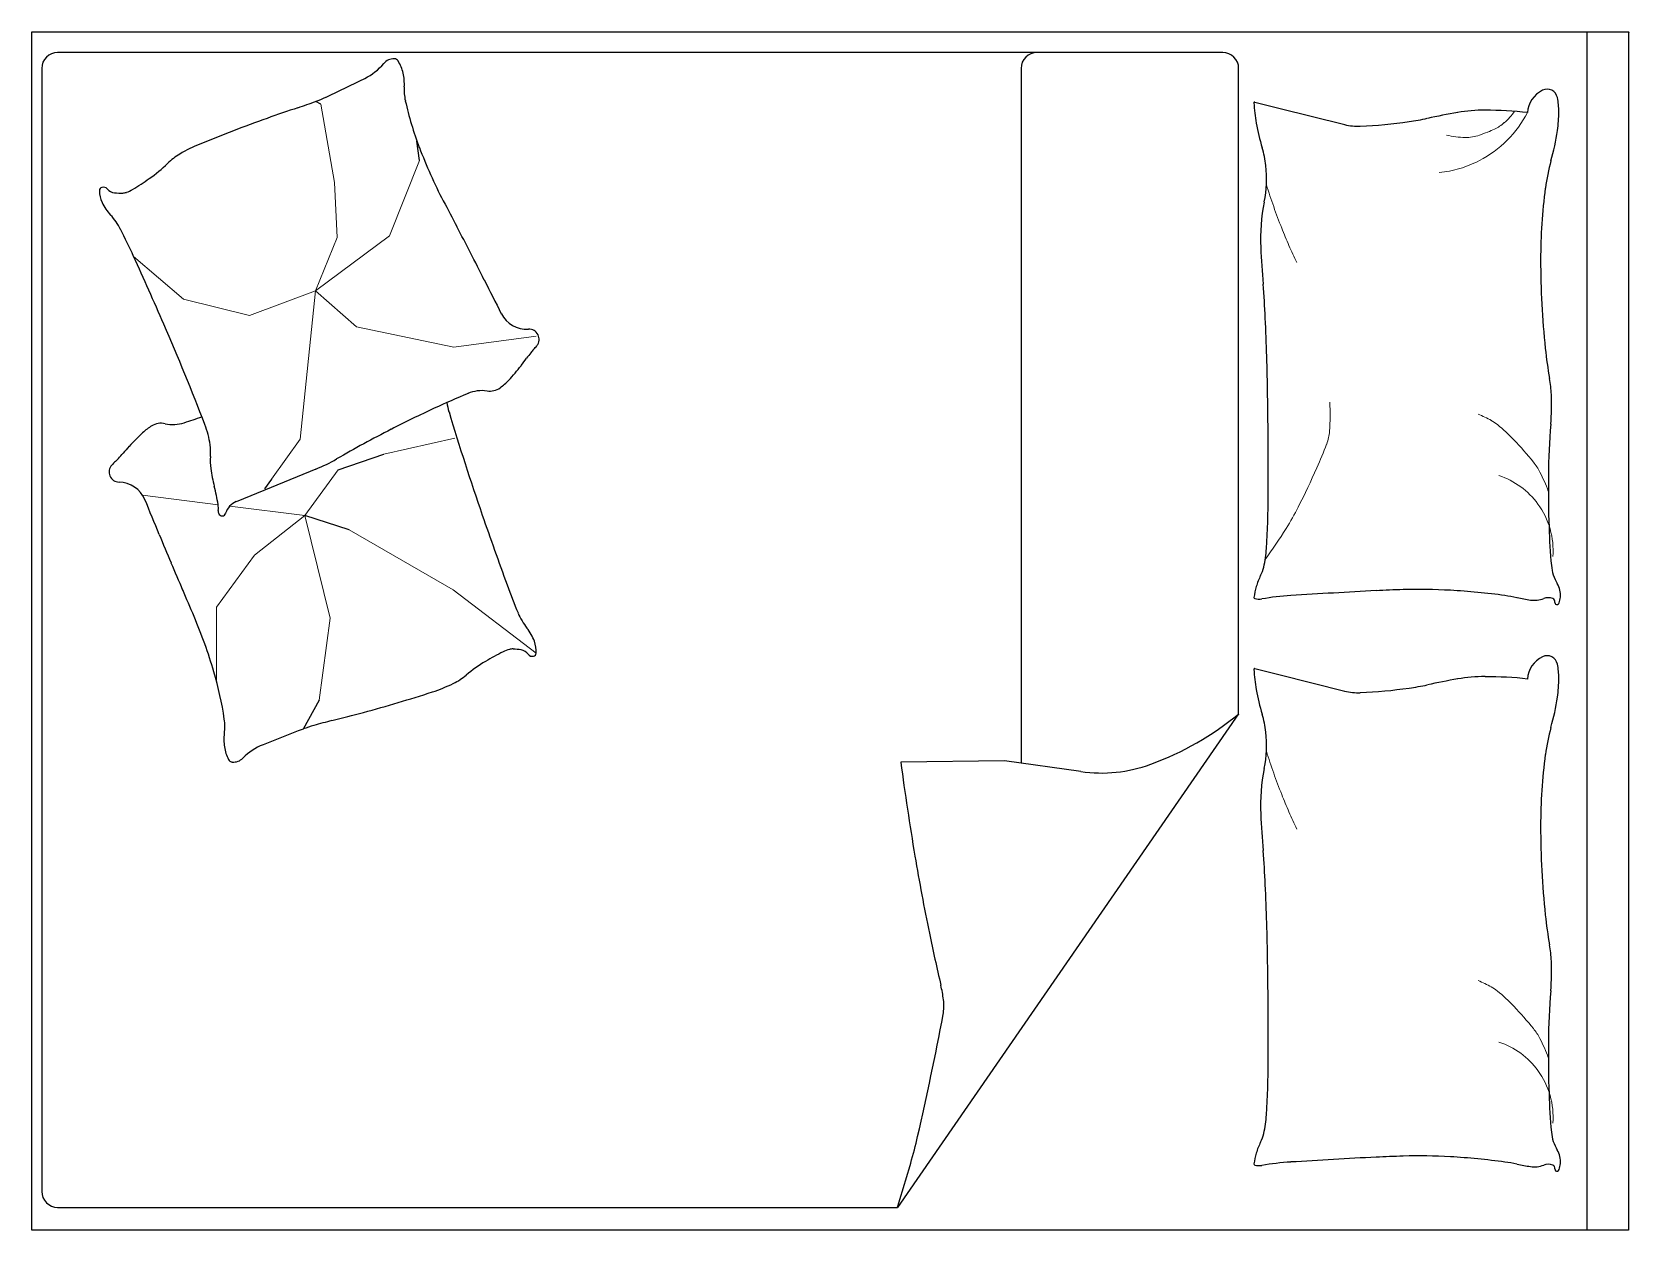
# Model space of a CAD drawing. Header units: millimetres. Extents: x 0 to 2000, y 0 to 1500.
import ezdxf

# ---------------------------------------------------------------- set-up
doc = ezdxf.new("R2010")
doc.units = ezdxf.units.MM
doc.layers.add('Furniture_家具', color=253, linetype='Continuous')
doc.styles.add('DIM_FONT', font='SIMPLEX', dxfattribs={"width": 0.8})

msp = doc.modelspace()

# ---------------------------------------------------------------- linework, layer by layer
at = {"layer": 'Furniture_家具'}
for p, q in [((0, 0), (0, 1500)), ((0, 1500), (2000, 1500)), ((1947.6, 1500), (1947.6, 0)), ((2000, 1500), (2000, 0)), ((1491.5, 1474.2), (32.2, 1474.2)), ((12.2, 1454.2), (12.2, 48.4)), ((1238.9, 1454.2), (1238.9, 584.7)), ((1511.5, 646.5), (1511.5, 1454.2)), ((361.9, 1409.7), (355.4, 1413)), ((1531.7, 1412.2), (1561.7, 1404.7)), ((1561.7, 1404.7), (1644.3, 1384)), ((485.6, 1339.2), (482.2, 1363.2)), ((383.4, 951.8), (440.7, 971.6)), ((355.8, 952.7), (299.5, 929.7)), ((299.5, 929.7), (256, 911.9)), ((300, 940.1), (291.4, 928)), ((397.3, 876.7), (342, 894.5)), ((1531.7, 702.9), (1561.7, 695.4)), ((1561.7, 695.4), (1644.3, 674.8)), ((359.7, 663.2), (339.7, 627.2)), ((1511.5, 646.5), (1084.1, 28.4)), ((1218.4, 587.6), (1088.3, 585.9)), ((1313.8, 574), (1218.4, 587.6)), ((32.2, 28.4), (1084.1, 28.4)), ((2000, 0), (0, 0))]:
    msp.add_line(p, q, dxfattribs=at)
at = {"layer": 'Furniture_家具', "lineweight": 13}
for p, q in [((379, 1311.6), (361.9, 1409.7)), ((447.8, 1244.6), (485.6, 1339.2)), ((382.5, 1242.8), (379, 1311.6)), ((355, 1175.7), (447.8, 1244.6)), ((355, 1175.7), (382.5, 1242.8)), ((190, 1165.4), (127.4, 1219)), ((272.5, 1144.8), (190, 1165.4)), ((355, 1175.7), (272.5, 1144.8)), ((355, 1175.7), (336.1, 990)), ((406.5, 1131), (355, 1175.7)), ((528.6, 1105.2), (406.5, 1131)), ((631.7, 1119), (528.6, 1105.2)), ((336.1, 990), (300, 940.1)), ((440.7, 971.6), (529.6, 991.4)), ((342, 894.5), (383.4, 951.8)), ((233.1, 908.1), (138.5, 920)), ((342, 894.5), (247.8, 906.3)), ((342, 894.5), (278.7, 845.1)), ((342, 894.5), (373.6, 766)), ((527.6, 801.6), (397.3, 876.7)), ((278.7, 845.1), (231.3, 779.9)), ((631.6, 722.4), (527.6, 801.6)), ((231.3, 779.9), (231.3, 687)), ((373.6, 766), (359.7, 663.2))]:
    msp.add_line(p, q, dxfattribs=at)
at = {"layer": 'Furniture_家具'}
for centre, radius, start, end in [((32.2, 1454.2), 20, 90, 180), ((383.3, 1509.5), 75.5, 296.3332, 319.4914), ((453.5, 1449.6), 16.8, 89.0386, 139.4914), ((453.7, 1460.6), 5.8, 31.6917, 89.0386), ((415.3, 1436.9), 50.9, 13.0402, 31.6917), ((1258.9, 1454.2), 20, 90, 180), ((1491.5, 1454.2), 20, 0, 90), ((-763.9, 3827.5), 2661.9, 295.1732, 296.3332), ((406.6, 1434.8), 59.9, 356.6119, 13.0402), ((529.2, 1427.6), 63, 176.6119, 192.6252), ((1907.3, 1396.4), 34.2, 116.5805, 175.5998), ((1897.9, 1415.2), 13.1, 11.2724, 116.5805), ((849, -160.2), 1648.1, 108.2369, 109.6584), ((162.5, 1923.2), 545.4, 288.2369, 290.7081), ((291.8, 1581.1), 179.8, 290.7081, 295.1732), ((887.3, 1507.8), 430, 192.6252, 200.7486), ((1531.4, 1411.3), 0.917, 75.9551, 184.0829), ((1800.6, 1430.5), 270.8, 184.0829, 189.4841), ((1820.1, 1198.1), 204, 90, 99.6844), ((1820.1, 910.2), 491.8, 83.7676, 90), ((1822.1, 1400.1), 90.4, 360, 11.2724), ((968.4, -494.4), 2003, 109.6584, 112.2355), ((1760.1, 1423.7), 229.7, 189.4841, 197.3864), ((1660.7, 1449.7), 67.7, 255.9548, 272.6649), ((1633.2, 2040.1), 658.8, 272.6649, 278.0051), ((1680.8, 1701.8), 317.1, 278.0051, 282.1984), ((1934.2, 529.7), 882, 99.6844, 102.1984), ((1751.4, 1400.1), 161.1, 351.5628, 0), ((1609.3, 1421.2), 304.8, 344.256, 351.5628), ((226.2, 1277.3), 81, 120.4694, 134.0964), ((284.8, 1177.8), 196.5, 112.2355, 120.4694), ((1068.4, 1576.4), 623.6, 200.7486, 207.4921), ((1426.6, 1319.3), 119.7, 6.4341, 17.3864), ((34.9, 1474.8), 194, 305.3015, 314.0964), ((1400.6, 1316.4), 145.9, 348.4414, 6.4341), ((2135.8, 1272.8), 242.2, 164.256, 172.4531), ((89, 1301.2), 4.43, 107.6767, 180.4475), ((119.8, 1301.4), 35.2, 180.4475, 204.7411), ((89.6, 1299.4), 6.3, 40.9751, 107.6767), ((105, 1312.8), 14.2, 220.9751, 263.9885), ((105.6, 1336.4), 39.3, 288.9668, 301.2138), ((-56.4, 1603.8), 352, 301.2138, 305.3015), ((2572.4, 1214.9), 682.7, 172.4531, 180), ((142.4, 1311.8), 60.1, 204.7411, 222.9813), ((111.6, 1375.4), 77.1, 263.9885, 271.6673), ((113.4, 1313.6), 15.3, 271.6673, 288.9668), ((5694.3, 3983.6), 5838.3, 207.49208, 207.84822), ((1769, 1241), 230.1, 168.4414, 182.7491), ((40.5, 1216.8), 79.2, 27.1028, 42.9813), ((-634.2, 871.6), 837.1, 24.5246, 27.1028), ((-4863.1, -1594), 6101.9, 27.49986, 27.84822), ((-1239.1, 292.5), 2016.2, 26.4147, 27.4999), ((2942.3, 1297.4), 1404.8, 182.7491, 184.6176), ((-4507.3, -895.5), 5094.2, 23.4795, 24.5246), ((2938.7, 1214.9), 1049, 180, 186.0867), ((3340.4, 2567.3), 3097.2, 206.4147, 207.2902), ((329.6, 1086.4), 1216.5, 2.6096, 4.6176), ((619.9, 1163.7), 35.9, 207.2902, 273.2455), ((-1813.9, 988.7), 3362.2, 0.9704, 2.6096), ((-2719.4, -118.9), 3145, 21.0043, 23.4795), ((622.6, 1115.2), 12.7, 321.1864, 93.2455), ((660.7, 1070.9), 45.2, 135.8726, 142.4713), ((578.2, 1150.9), 69.7, 315.8726, 321.1864), ((2421.9, 1159.8), 529.3, 186.0867, 190.1899), ((439.4, 1213.8), 217.6, 316.4776, 322.7849), ((86.7, 1481.7), 660.5, 322.7849, 323.7837), ((928.2, 865.4), 382.5, 142.4713, 143.7837), ((541.1, 1117.3), 77.4, 305.8936, 316.4776), ((1751, 1039.2), 152.4, 2.5386, 10.1899), ((929.6, 118), 1005.4, 112.4162, 115.0529), ((563.6, 1005.1), 45.8, 81.9508, 112.4162), ((573.2, 1072.9), 22.6, 261.9508, 305.8936), ((-4169.9, 948.8), 5718.5, 359.7135, 0.9704), ((1613.8, 1033.1), 289.7, 355.1982, 2.5386), ((1218.1, -499.3), 1686.8, 115.0529, 117.0884), ((634.1, 1057.8), 116.6, 190.7366, 196.6085), ((3536.2, 1923.4), 3145, 196.6085, 199.0836), ((190.5, 940.8), 77.4, 121.4977, 132.0817), ((161.9, 987.5), 22.6, 77.5549, 121.4977), ((176.6, 1054.3), 45.8, 257.5549, 288.0203), ((-120.2, 1966.9), 1005.4, 288.0203, 289.3448), ((107.8, 966.6), 116.6, 8.1216, 21.0043), ((1162.7, -391), 1565.2, 117.0884, 119.936), ((2772.6, 935.8), 873.2, 175.1982, 179.4243), ((615.6, 542.6), 660.5, 138.389, 139.3878), ((284.5, 836.7), 217.6, 132.0817, 138.389), ((157.5, 973.7), 66.3, 355.4882, 8.1216), ((150.9, 910.1), 69.7, 131.4767, 136.7905), ((74.8, 996.2), 45.2, 311.4767, 318.0754), ((-176.2, 1221.6), 382.5, 318.0754, 319.3878), ((294.6, 962.9), 71.2, 175.4882, 187.6784), ((274.7, 1151.1), 214.3, 292.2355, 299.936), ((109.4, 949.1), 12.7, 136.7905, 268.8496), ((401.8, 977.3), 179.4, 187.6784, 194.8807), ((3393.7, 929.6), 1494.3, 179.4243, 181.9079), ((108.4, 900.5), 35.9, 22.8944, 88.8496), ((39.5, 881.1), 195.5, 7.9822, 14.8807), ((-2711.8, -290.4), 3097.2, 22.0188, 22.8944), ((199.5, 903.5), 34, 355.7407, 7.9822), ((242.5, 900.3), 9.2, 175.7407, 199.3799), ((264.7, 890.6), 23.1, 112.2355, 162.8133), ((384.6, 926), 1164, 356.426, 359.7135), ((238.3, 898.8), 4.67, 199.3799, 342.8133), ((5378.3, 2560.7), 5094.2, 199.0836, 200.1287), ((2028.7, 1626.6), 2016.2, 202.0188, 203.104), ((2720.6, 907.1), 820.8, 181.9079, 185.2592), ((1400.7, 862.5), 145.9, 347.131, 356.426), ((5786.6, 3229.8), 6101.9, 203.10398, 203.45233), ((1498.8, 840.1), 45.3, 332.7159, 347.131), ((1956.9, 836.8), 53.9, 185.2592, 210.6513), ((-5167.2, -1522.2), 5838.3, 23.0962, 23.45233), ((1381.1, 1095.7), 837.1, 200.1287, 202.7069), ((1617.5, 781.2), 87.5, 163.7788, 172.8796), ((1607.2, 784.2), 76.7, 152.7159, 163.7788), ((2410.3, -12815.7), 13635.6, 93.05496, 93.50486), ((1756.4, -562.8), 1365.2, 91.6331, 93.055), ((1736.8, 123.4), 678.7, 86.6313, 91.6331), ((1723, -110.5), 913.1, 82.3191, 86.6313), ((1885.7, 794.6), 28.9, 355.6975, 30.6513), ((1532, 791.9), 1.32, 172.8796, 253.3022), ((1537.2, 809.1), 19.3, 253.3022, 279.9984), ((1596.3, 473.8), 321.2, 93.5049, 99.9984), ((1818.5, 597.8), 198.3, 77.8905, 82.3191), ((1911.8, 1032.3), 246, 257.8905, 261.8665), ((1881.6, 821.2), 32.8, 261.8665, 291.421), ((1899.3, 776.1), 15.6, 68.0096, 111.421), ((1903.5, 786.6), 4.28, 348.1069, 68.0096), ((1910, 785.3), 2.32, 168.1069, 289.564), ((1909.6, 786.3), 3.42, 289.564, 338.2117), ((1889.5, 794.4), 25.1, 338.2117, 355.6975), ((-370.5, 523.4), 623.6, 16.3527, 23.0962), ((682, 803.1), 79.2, 202.7069, 218.5854), ((573.1, 716.2), 60.1, 20.3452, 38.5854), ((749, 409.9), 352, 116.8179, 120.9056), ((607.9, 688.9), 39.3, 104.5709, 116.8179), ((601.9, 712.2), 15.3, 87.2714, 104.5709), ((598.9, 650.4), 77.1, 79.5926, 87.2714), ((610.3, 712.4), 14.2, 36.5792, 79.5926), ((626.7, 724.6), 6.3, 216.5792, 283.2808), ((627.2, 722.7), 4.43, 283.2808, 356.0516), ((596.4, 724.9), 35.2, 356.0516, 20.3452), ((667.8, 545.5), 194, 120.9056, 129.7005), ((1531.4, 702), 0.917, 75.9551, 184.0829), ((1800.6, 721.2), 270.8, 184.0829, 189.4841), ((1907.3, 687.2), 34.2, 116.5805, 175.5998), ((1897.9, 706), 13.1, 11.2724, 116.5805), ((1822.1, 690.9), 90.4, 360, 11.2724), ((-184.6, 577.9), 430, 8.2293, 16.3527), ((441.4, 860.8), 196.5, 287.8396, 296.0735), ((492.2, 757.1), 81, 296.0735, 309.7005), ((1680.8, 992.5), 317.1, 278.0051, 282.1984), ((1934.2, -179.5), 882, 99.6844, 102.1984), ((1820.1, 488.9), 204, 90, 99.6844), ((1820.1, 201), 491.8, 83.7676, 90), ((1751.4, 690.9), 161.1, 351.5628, 0), ((-112, 2580.4), 2003, 285.2625, 287.8396), ((1760.1, 714.5), 229.7, 189.4841, 197.3864), ((1660.7, 740.4), 67.7, 255.9548, 272.6649), ((1633.2, 1330.9), 658.8, 272.6649, 278.0051), ((1609.3, 712), 304.8, 344.256, 351.5628), ((-18.6, 2238.1), 1648.1, 283.841, 285.2625), ((1272.2, 935.3), 375.1, 290.1488, 309.6445), ((1426.6, 610.1), 119.7, 6.4341, 17.3864), ((300.3, 613.8), 59.9, 172.216, 188.6443), ((178.6, 630.5), 63, 352.216, 8.2293), ((1284, -1861.5), 2661.9, 110.7773, 111.9373), ((403.5, 459.2), 179.8, 106.3122, 110.7773), ((506.2, 108.2), 545.4, 103.841, 106.3122), ((1400.6, 607.1), 145.9, 348.4414, 6.4341), ((2135.8, 563.5), 242.2, 164.256, 172.4531), ((291.4, 612.5), 50.9, 188.6443, 207.2959), ((317.7, 537.6), 75.5, 111.9373, 135.0955), ((251.3, 591.8), 5.8, 207.2959, 264.6428), ((252.4, 602.7), 16.8, 264.6428, 315.0955), ((4834.3, 1091.8), 3780.1, 187.692, 189.495), ((1339.3, 752.3), 180.1, 261.8644, 290.1488), ((2572.4, 505.7), 682.7, 172.4531, 180), ((1769, 531.8), 230.1, 168.4414, 182.7491), ((2942.3, 588.1), 1404.8, 182.7491, 184.6176), ((2938.7, 505.7), 1049, 180, 186.0867), ((3658.6, 895.2), 2588, 189.495, 191.6741), ((329.6, 377.1), 1216.5, 2.6096, 4.6176), ((-1813.9, 279.4), 3362.2, 0.9704, 2.6096), ((2421.9, 450.6), 529.3, 186.0867, 190.1899), ((3587.9, 880.6), 2515.8, 191.6741, 193.1904), ((1751, 330), 152.4, 2.5386, 10.1899), ((-4169.9, 239.5), 5718.5, 359.7135, 0.9704), ((1613.8, 323.9), 289.7, 355.1982, 2.5386), ((949.4, 262.2), 194.2, 7.7304, 13.1904), ((1084.2, 280.5), 58.1, 349.2724, 7.7304), ((2772.6, 226.6), 873.2, 175.1982, 179.4243), ((-2852.2, 1026.3), 4064.6, 347.0745, 349.2724), ((3393.7, 220.3), 1494.3, 179.4243, 181.9079), ((384.6, 216.7), 1164, 356.426, 359.7135), ((2720.6, 197.9), 820.8, 181.9079, 185.2592), ((1400.7, 153.3), 145.9, 347.131, 356.426), ((1498.8, 130.9), 45.3, 332.7159, 347.131), ((1956.9, 127.6), 53.9, 185.2592, 210.6513), ((468.6, 264.1), 657.4, 344.0648, 347.0745), ((1607.2, 74.9), 76.7, 152.7159, 163.7788), ((1885.7, 85.4), 28.9, 355.6975, 30.6513), ((-663.8, 587.5), 1835.1, 342.2636, 344.0648), ((1617.5, 71.9), 87.5, 163.7788, 172.8796), ((1532, 82.6), 1.32, 172.8796, 253.3022), ((1537.2, 99.9), 19.3, 253.3022, 279.9984), ((1596.3, -235.5), 321.2, 93.5049, 99.9984), ((2410.3, -13524.9), 13635.6, 93.05496, 93.50486), ((1756.4, -1272.1), 1365.2, 91.6331, 93.055), ((1736.8, -585.8), 678.7, 86.6313, 91.6331), ((1723, -819.8), 913.1, 82.3191, 86.6313), ((1818.5, -111.4), 198.3, 77.8905, 82.3191), ((1911.8, 323), 246, 257.8905, 261.8665), ((1881.6, 111.9), 32.8, 261.8665, 291.421), ((1899.3, 66.9), 15.6, 68.0096, 111.421), ((1903.5, 77.4), 4.28, 348.1069, 68.0096), ((1889.5, 85.1), 25.1, 338.2117, 355.6975), ((1910, 76), 2.32, 168.1069, 289.564), ((1909.6, 77.1), 3.42, 289.564, 338.2117), ((32.2, 48.4), 20, 180, 270)]:
    msp.add_arc(centre, radius, start, end, dxfattribs=at)
at = {"layer": 'Furniture_家具', "lineweight": 13}
for centre, radius, start, end in [((1784.7, 1453.8), 89.9, 311.4429, 323.7359), ((1809.4, 1425.9), 52.6, 295.3551, 311.4429), ((1748.8, 1463.2), 139.9, 315.0976, 332.7964), ((1795.1, 1459.4), 91.5, 255.3149, 270), ((1795.1, 1424), 56.2, 270, 288.7799), ((1747, 1565.5), 205.6, 288.7799, 291.8149), ((1748.8, 1463.2), 139.9, 297.3988, 315.0976), ((1767.2, 1514.9), 151.1, 291.8149, 295.3551), ((1748.8, 1463.2), 139.9, 275.6311, 286.515), ((1748.8, 1463.2), 139.9, 286.515, 297.3988), ((2252, 1527), 738.7, 197.1982, 199.428), ((2252, 1527), 738.7, 199.428, 201.6577), ((2252, 1527), 738.7, 201.6577, 203.4844), ((2252, 1527), 738.7, 203.4844, 205.3111), ((1354, 1019.7), 272.1, 355.9172, 3.5552), ((1733.1, 837.3), 200.2, 61.6832, 66.9972), ((1567.5, 1004.5), 58, 339.3257, 355.9172), ((1804.6, 970.1), 49.3, 50.9651, 61.6832), ((1693.8, 833.5), 225.2, 43.8115, 50.9651), ((1147.7, 1162.9), 506.6, 335.6735, 339.3257), ((1573.7, 718.3), 391.6, 38.3886, 43.8115), ((1820.5, 913.8), 76.8, 27.2396, 38.3886), ((304.3, 1544.2), 1432.3, 333.5015, 335.6735), ((1806.2, 850.5), 99.2, 53.8234, 71.5603), ((1680.7, 841.8), 234, 20.8603, 27.2396), ((1806.2, 850.5), 99.2, 36.0864, 53.8234), ((1306.3, 1044.6), 312.6, 327.865, 333.5015), ((1806.2, 850.5), 99.2, 15.9352, 36.0864), ((954, 1265.9), 728.6, 324.1737, 327.865), ((1806.2, 850.5), 99.2, 355.7841, 15.9352), ((2252, 817.8), 738.7, 197.1982, 199.428), ((2252, 817.8), 738.7, 199.428, 201.6577), ((2252, 817.8), 738.7, 201.6577, 203.4844), ((2252, 817.8), 738.7, 203.4844, 205.3111), ((1733.1, 128.1), 200.2, 61.6832, 66.9972), ((1804.6, 260.9), 49.3, 50.9651, 61.6832), ((1693.8, 124.3), 225.2, 43.8115, 50.9651), ((1573.7, 9), 391.6, 38.3886, 43.8115), ((1820.5, 204.6), 76.8, 27.2396, 38.3886), ((1806.2, 141.2), 99.2, 53.8234, 71.5603), ((1806.2, 141.2), 99.2, 36.0864, 53.8234), ((1680.7, 132.6), 234, 20.8603, 27.2396), ((1806.2, 141.2), 99.2, 15.9352, 36.0864), ((1806.2, 141.2), 99.2, 355.7841, 15.9352)]:
    msp.add_arc(centre, radius, start, end, dxfattribs=at)

# ---------------------------------------------------------------- texts
at = {"layer": 'Furniture_家具', "style": 'DIM_FONT', "width": 0.8, "flags": 9}
for tag, s in [('YSIZE', '2000'), ('XSIZE', '1500')]:
    msp.add_attdef(tag, (2000, 1500), s, height=0.5, rotation=270, dxfattribs=at)

doc.saveas('drawing.dxf')
